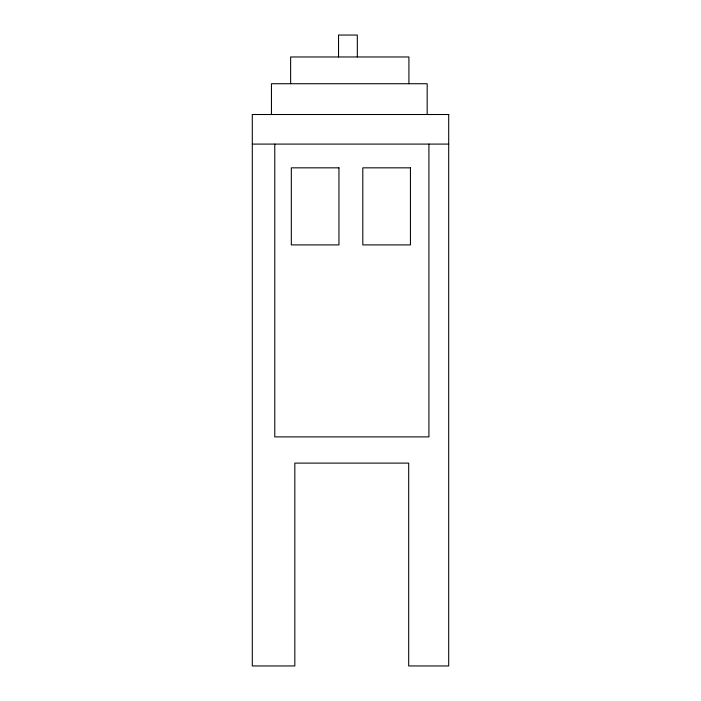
<?xml version="1.0" encoding="UTF-8"?>
<svg xmlns="http://www.w3.org/2000/svg" width="701" height="701" viewBox="0 0 701 701"><rect width="100%" height="100%" fill="white"/><g stroke="black" fill="none" stroke-linecap="round" stroke-linejoin="round"><path stroke-width="1.05" d="M252.299 144.091L448.701 144.091M428.907 144.091L428.907 436.889L274.774 436.889L274.774 144.091M427.181 114.508L427.181 83.726L271.445 83.726L271.445 114.508M408.911 83.726L408.911 56.965L290.635 56.965L290.635 83.726M357.317 56.965L357.317 35.05L338.53 35.05L338.53 56.965M448.701 114.508L252.299 114.508L252.299 665.95L294.832 665.95L294.832 463.116L408.692 463.116L408.692 665.95L448.701 665.95L448.701 114.508M338.96 167.837L291.327 167.837L291.327 244.903L338.96 244.903L338.96 167.837M410.435 167.837L362.803 167.837L362.803 244.903L410.435 244.903L410.435 167.837"/></g></svg>
